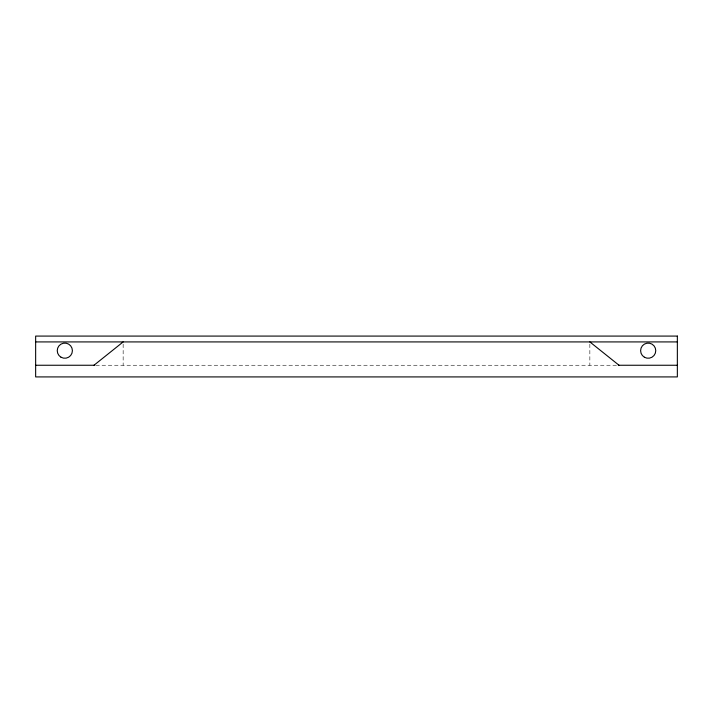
<?xml version="1.0" encoding="UTF-8"?>
<svg xmlns="http://www.w3.org/2000/svg" width="713" height="713" viewBox="0 0 713 713"><rect width="100%" height="100%" fill="white"/><g stroke="black" fill="none" stroke-linecap="round" stroke-linejoin="round"><path stroke-width="0.53" stroke-dasharray="3.56 2.67" d="M95.809 365.252L619.018 365.252M589.847 344.138L589.847 365.252M123.153 344.138L123.153 365.252"/><path stroke-width="1.07" d="M93.982 365.252L123.153 341.919M35.65 341.919L677.35 341.919M35.65 365.252L94.695 365.252M618.305 365.252L677.35 365.252M589.847 341.919L619.018 365.252M677.35 336.081L35.65 336.081L35.65 376.919L677.35 376.919L677.35 336.081M61.024 357.231A7.585 7.585 0 0 0 72.405 350.662A7.585 7.585 0 0 0 61.024 344.103A7.585 7.585 0 0 0 61.024 357.231M644.392 357.231A7.585 7.585 0 0 0 655.764 350.662A7.585 7.585 0 0 0 644.392 344.103A7.585 7.585 0 0 0 644.392 357.231"/></g></svg>
